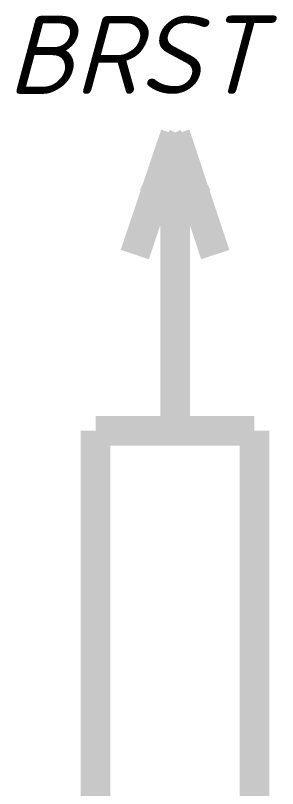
# Model space of a CAD drawing. Header units: inches. Extents: x 0 to 841, y 0 to 594.
# Drawn here: x 71 to 77.61, y 293.44 to 313 of the extents above; entities that cross this region are included whole.
import ezdxf

# ---------------------------------------------------------------- set-up
doc = ezdxf.new("R2010")
doc.units = ezdxf.units.IN
doc.layers.add('Sheet', color=255, linetype='Continuous')
doc.styles.get("Standard").update_dxf_attribs({"font": 'isocpeui.ttf'})

msp = doc.modelspace()

# ---------------------------------------------------------------- linework, layer by layer
at = {"layer": 'Sheet'}
for points in [[(74.01, 306.949, 0.749, 0.749, 0), (75.032, 309.993, 0.749, 0.749, 0)], [(75.032, 307.5, 0.749, 0.749, 0), (75.032, 309.993, 0.749, 0.749, 0)], [(75.032, 309.993, 0.749, 0.749, 0), (76.042, 306.949, 0.749, 0.749, 0)], [(75.032, 310.038, 0.3, 0.3, 0), (74.268, 308.51, 0.3, 0.3, 0)], [(75.032, 310.038, 0.3, 0.3, 0), (75.784, 308.51, 0.3, 0.3, 0)], [(75.032, 307.5, 0.3, 0.3, 0), (75.032, 310.038, 0.3, 0.3, 0)], [(75.032, 302.491, 0.749, 0.749, 0), (75.032, 307.5, 0.749, 0.749, 0)], [(75.032, 302.491, 0.3, 0.3, 0), (75.032, 307.5, 0.3, 0.3, 0)], [(77.03, 302.491, 0.749, 0.749, 0), (73.022, 302.491, 0.749, 0.749, 0)], [(73.022, 302.491, 0.749, 0.749, 0), (73.022, 292.497, 0.749, 0.749, 0)], [(77.03, 292.497, 0.749, 0.749, 0), (77.03, 302.491, 0.749, 0.749, 0)]]:
    msp.add_lwpolyline(points, format="xyseb", dxfattribs=at)

# ---------------------------------------------------------------- texts
msp.add_text('BRST', height=1.9764, dxfattribs=at).set_placement((70.787, 311.015))

doc.saveas('drawing.dxf')
